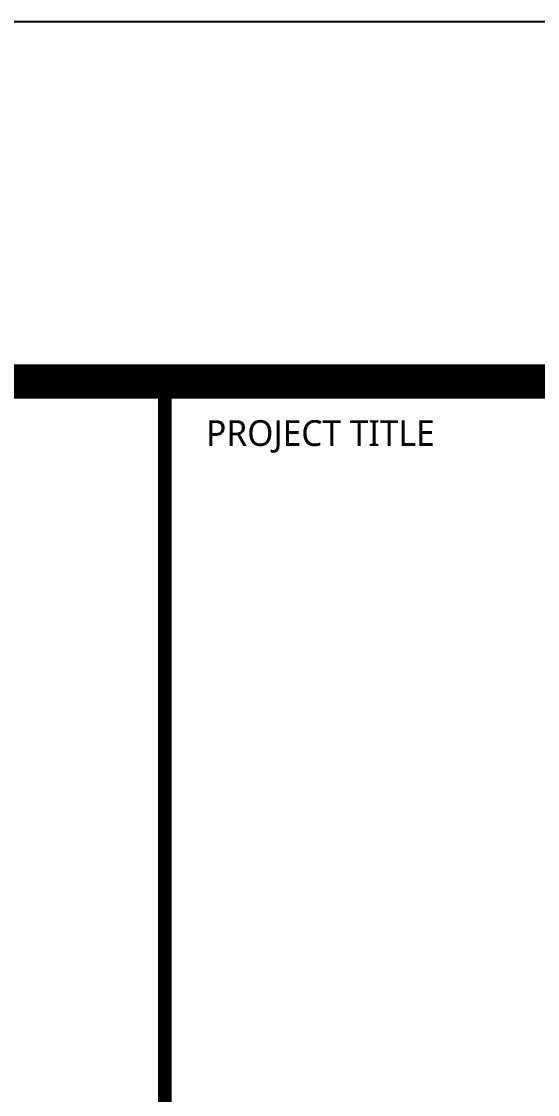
# Model space of a CAD drawing. Header units: millimetres. Extents: x 3355 to 129505, y 4600 to 34300.
# Drawn here: x 123712 to 125215, y 31172 to 34300 of the extents above; entities that cross this region are included whole.
import ezdxf
from ezdxf.enums import TextEntityAlignment as Align

# ---------------------------------------------------------------- set-up
doc = ezdxf.new("R2010")
doc.units = ezdxf.units.MM
doc.header["$LTSCALE"] = 800
doc.linetypes.add('CEN', pattern=[62, 60, -1, 0, -1])
doc.layers.add('XR-SHEET-SHT', color=5, linetype='Continuous')
doc.layers.add('XREF', color=7, linetype='CEN')
doc.styles.add('XR-SHEET$0$XREF-Form$0$맑은고딕', font='malgun.ttf')

# ---------------------------------------------------------------- blocks, each defined once
blk = doc.blocks.new('XR-FORM-EE', base_point=(461, 408))
at = {"layer": 'XR-SHEET-SHT', "color": 5}
blk.add_lwpolyline([(0, 118800), (168200, 118800), (168200, 0), (0, 0)], close=True, dxfattribs=at)
at = {"layer": 'XR-SHEET-SHT', "color": 5, "const_width": 400}
blk.add_lwpolyline([(9300, 114600), (163900, 114600), (163900, 4200), (9300, 4200)], close=True, dxfattribs=at)
at = {"layer": 'XR-SHEET-SHT', "color": 5, "const_width": 160}
blk.add_lwpolyline([(146700, 114600), (146700, 4200)], dxfattribs=at)
at = {"layer": 'XR-SHEET-SHT', "color": 7, "style": 'XR-SHEET$0$XREF-Form$0$맑은고딕'}
blk.add_text('PROJECT TITLE', height=300, dxfattribs=at).set_placement((147180, 114000), align=Align.MIDDLE_LEFT)

msp = doc.modelspace()

# ---------------------------------------------------------------- block references
at = {"layer": 'XREF', "xscale": 0.25, "yscale": 0.25, "zscale": 0.25}
msp.add_blockref('XR-FORM-EE', (87569.85398, 4702.54534), dxfattribs=at)

doc.saveas('drawing.dxf')
